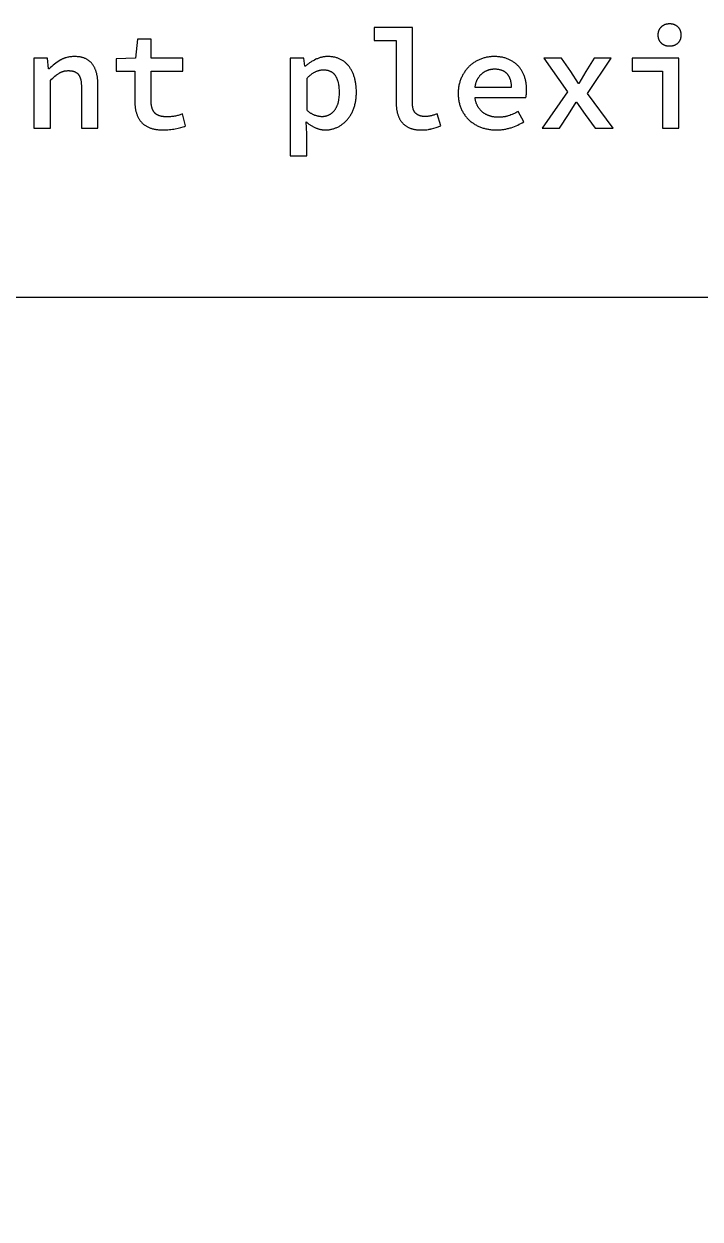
# Model space of a CAD drawing. Extents: x -364 to 3236, y -471 to 545.
# Drawn here: x 1441 to 1729, y 37 to 545 of the extents above; entities that cross this region are included whole.
import ezdxf

# ---------------------------------------------------------------- set-up
doc = ezdxf.new("R2010")
doc.units = 0
doc.layers.add('LIVELLO_03', color=3, linetype='CONTINUOUS')

msp = doc.modelspace()

# ---------------------------------------------------------------- linework, layer by layer
at = {"layer": 'LIVELLO_03'}
for points in [[(1606.21, 511.43), (1606.21, 543.74), (1589.85, 543.74), (1589.85, 538.22), (1599.24, 538.22), (1599.24, 511.8), (1599.25, 511.12), (1599.28, 510.46), (1599.34, 509.82), (1599.37, 509.5), (1599.41, 509.19), (1599.45, 508.89), (1599.5, 508.59), (1599.56, 508.3), (1599.62, 508.01), (1599.68, 507.73), (1599.75, 507.45), (1599.83, 507.17), (1599.91, 506.9), (1599.99, 506.64), (1600.09, 506.38), (1600.18, 506.12), (1600.28, 505.87), (1600.39, 505.63), (1600.5, 505.39), (1600.62, 505.15), (1600.74, 504.92), (1600.87, 504.7), (1601, 504.47), (1601.14, 504.26), (1601.28, 504.05), (1601.43, 503.84), (1601.59, 503.64), (1601.74, 503.44), (1601.91, 503.25), (1602.08, 503.06), (1602.25, 502.88), (1602.43, 502.71), (1602.62, 502.54), (1602.81, 502.38), (1603, 502.22), (1603.2, 502.07), (1603.41, 501.92), (1603.62, 501.79), (1603.83, 501.65), (1604.05, 501.53), (1604.28, 501.4), (1604.51, 501.29), (1604.74, 501.18), (1604.98, 501.08), (1605.23, 500.98), (1605.48, 500.89), (1605.73, 500.8), (1605.99, 500.72), (1606.26, 500.65), (1606.53, 500.58), (1606.81, 500.52), (1607.09, 500.46), (1607.37, 500.41), (1607.67, 500.37), (1607.96, 500.33), (1608.26, 500.29), (1608.57, 500.27), (1608.88, 500.25), (1609.2, 500.23), (1609.52, 500.22), (1609.85, 500.22), (1610.49, 500.23), (1611.1, 500.25), (1611.7, 500.29), (1612.26, 500.34), (1612.81, 500.41), (1613.07, 500.45), (1613.33, 500.49), (1613.58, 500.54), (1613.83, 500.59), (1614.07, 500.65), (1614.3, 500.71), (1615.24, 500.96), (1616.22, 501.25), (1618.27, 501.92), (1616.64, 507.07), (1615.92, 506.8), (1615.57, 506.68), (1615.23, 506.56), (1614.89, 506.46), (1614.56, 506.37), (1614.23, 506.28), (1613.91, 506.21), (1613.59, 506.14), (1613.28, 506.08), (1612.98, 506.03), (1612.68, 505.99), (1612.39, 505.96), (1612.1, 505.94), (1611.82, 505.92), (1611.55, 505.92), (1611.26, 505.92), (1611.12, 505.93), (1610.98, 505.94), (1610.84, 505.95), (1610.71, 505.96), (1610.58, 505.98), (1610.44, 505.99), (1610.31, 506.02), (1610.18, 506.04), (1610.06, 506.06), (1609.93, 506.09), (1609.8, 506.12), (1609.68, 506.16), (1609.56, 506.19), (1609.44, 506.23), (1609.32, 506.27), (1609.2, 506.31), (1609.09, 506.36), (1608.97, 506.4), (1608.86, 506.45), (1608.75, 506.5), (1608.64, 506.56), (1608.53, 506.62), (1608.43, 506.68), (1608.32, 506.74), (1608.22, 506.8), (1608.12, 506.87), (1608.02, 506.94), (1607.92, 507.01), (1607.82, 507.08), (1607.73, 507.16), (1607.68, 507.2), (1607.63, 507.24), (1607.59, 507.28), (1607.54, 507.32), (1607.5, 507.36), (1607.46, 507.41), (1607.41, 507.45), (1607.37, 507.5), (1607.33, 507.54), (1607.29, 507.59), (1607.25, 507.64), (1607.21, 507.69), (1607.17, 507.74), (1607.14, 507.79), (1607.1, 507.84), (1607.06, 507.89), (1606.99, 508), (1606.93, 508.11), (1606.86, 508.23), (1606.8, 508.34), (1606.75, 508.46), (1606.69, 508.59), (1606.64, 508.72), (1606.59, 508.85), (1606.54, 508.98), (1606.5, 509.12), (1606.46, 509.27), (1606.43, 509.41), (1606.39, 509.56), (1606.36, 509.71), (1606.33, 509.87), (1606.31, 510.03), (1606.28, 510.19), (1606.27, 510.36), (1606.25, 510.53), (1606.24, 510.7), (1606.23, 510.88), (1606.22, 511.06)], [(1715.61, 535.92), (1715.74, 535.92), (1715.88, 535.92), (1716.01, 535.93), (1716.14, 535.94), (1716.27, 535.95), (1716.4, 535.96), (1716.52, 535.98), (1716.65, 536), (1716.77, 536.02), (1716.89, 536.04), (1717.01, 536.07), (1717.13, 536.1), (1717.25, 536.13), (1717.36, 536.16), (1717.48, 536.2), (1717.59, 536.24), (1717.7, 536.28), (1717.81, 536.32), (1717.92, 536.37), (1718.03, 536.41), (1718.13, 536.47), (1718.23, 536.52), (1718.34, 536.57), (1718.44, 536.63), (1718.53, 536.69), (1718.63, 536.76), (1718.73, 536.82), (1718.82, 536.89), (1718.91, 536.96), (1719, 537.04), (1719.09, 537.11), (1719.18, 537.19), (1719.27, 537.27), (1719.35, 537.35), (1719.43, 537.44), (1719.51, 537.52), (1719.58, 537.61), (1719.66, 537.7), (1719.72, 537.79), (1719.79, 537.88), (1719.86, 537.97), (1719.92, 538.07), (1719.98, 538.17), (1720.03, 538.26), (1720.08, 538.36), (1720.13, 538.47), (1720.18, 538.57), (1720.23, 538.67), (1720.27, 538.78), (1720.31, 538.89), (1720.35, 539), (1720.38, 539.11), (1720.41, 539.23), (1720.44, 539.34), (1720.47, 539.46), (1720.49, 539.58), (1720.51, 539.7), (1720.53, 539.82), (1720.54, 539.94), (1720.55, 540.07), (1720.56, 540.19), (1720.57, 540.32), (1720.57, 540.45), (1720.58, 540.58), (1720.57, 540.72), (1720.57, 540.85), (1720.56, 540.97), (1720.55, 541.1), (1720.54, 541.23), (1720.53, 541.35), (1720.51, 541.47), (1720.49, 541.59), (1720.47, 541.71), (1720.44, 541.83), (1720.41, 541.95), (1720.38, 542.06), (1720.35, 542.17), (1720.31, 542.28), (1720.27, 542.39), (1720.23, 542.5), (1720.18, 542.61), (1720.13, 542.71), (1720.08, 542.81), (1720.03, 542.92), (1719.98, 543.02), (1719.92, 543.11), (1719.86, 543.21), (1719.79, 543.31), (1719.72, 543.4), (1719.66, 543.49), (1719.58, 543.58), (1719.51, 543.67), (1719.43, 543.76), (1719.35, 543.84), (1719.27, 543.93), (1719.18, 544.01), (1719.09, 544.09), (1719, 544.17), (1718.91, 544.24), (1718.82, 544.31), (1718.73, 544.38), (1718.63, 544.45), (1718.53, 544.52), (1718.44, 544.58), (1718.34, 544.64), (1718.23, 544.7), (1718.13, 544.75), (1718.03, 544.8), (1717.92, 544.85), (1717.81, 544.9), (1717.7, 544.94), (1717.59, 544.99), (1717.48, 545.02), (1717.36, 545.06), (1717.25, 545.1), (1717.13, 545.13), (1717.01, 545.16), (1716.89, 545.18), (1716.77, 545.21), (1716.65, 545.23), (1716.52, 545.25), (1716.4, 545.27), (1716.27, 545.28), (1716.14, 545.29), (1716.01, 545.3), (1715.88, 545.31), (1715.74, 545.31), (1715.61, 545.31), (1715.47, 545.31), (1715.34, 545.31), (1715.21, 545.3), (1715.09, 545.29), (1714.96, 545.28), (1714.83, 545.27), (1714.71, 545.25), (1714.59, 545.23), (1714.47, 545.21), (1714.35, 545.18), (1714.23, 545.16), (1714.11, 545.13), (1714, 545.1), (1713.88, 545.06), (1713.77, 545.02), (1713.66, 544.99), (1713.55, 544.94), (1713.44, 544.9), (1713.33, 544.85), (1713.23, 544.8), (1713.12, 544.75), (1713.02, 544.7), (1712.92, 544.64), (1712.82, 544.58), (1712.72, 544.52), (1712.62, 544.45), (1712.52, 544.38), (1712.43, 544.31), (1712.33, 544.24), (1712.24, 544.17), (1712.15, 544.09), (1712.06, 544.01), (1711.97, 543.93), (1711.89, 543.84), (1711.81, 543.76), (1711.73, 543.67), (1711.65, 543.58), (1711.58, 543.49), (1711.51, 543.4), (1711.44, 543.31), (1711.37, 543.21), (1711.31, 543.11), (1711.25, 543.02), (1711.19, 542.92), (1711.14, 542.81), (1711.09, 542.71), (1711.04, 542.61), (1710.99, 542.5), (1710.95, 542.39), (1710.91, 542.28), (1710.87, 542.17), (1710.84, 542.06), (1710.8, 541.95), (1710.78, 541.83), (1710.75, 541.71), (1710.73, 541.59), (1710.7, 541.47), (1710.69, 541.35), (1710.67, 541.23), (1710.66, 541.1), (1710.65, 540.97), (1710.64, 540.85), (1710.64, 540.72), (1710.64, 540.58), (1710.64, 540.45), (1710.64, 540.32), (1710.65, 540.19), (1710.66, 540.07), (1710.67, 539.94), (1710.69, 539.82), (1710.7, 539.7), (1710.73, 539.58), (1710.75, 539.46), (1710.78, 539.34), (1710.8, 539.23), (1710.84, 539.11), (1710.87, 539), (1710.91, 538.89), (1710.95, 538.78), (1710.99, 538.67), (1711.04, 538.57), (1711.09, 538.47), (1711.14, 538.36), (1711.19, 538.26), (1711.25, 538.17), (1711.31, 538.07), (1711.37, 537.97), (1711.44, 537.88), (1711.51, 537.79), (1711.58, 537.7), (1711.65, 537.61), (1711.73, 537.52), (1711.81, 537.44), (1711.89, 537.35), (1711.97, 537.27), (1712.06, 537.19), (1712.15, 537.11), (1712.24, 537.04), (1712.33, 536.96), (1712.43, 536.89), (1712.52, 536.82), (1712.62, 536.76), (1712.72, 536.69), (1712.82, 536.63), (1712.92, 536.57), (1713.02, 536.52), (1713.12, 536.47), (1713.23, 536.41), (1713.33, 536.37), (1713.44, 536.32), (1713.55, 536.28), (1713.66, 536.24), (1713.77, 536.2), (1713.88, 536.16), (1714, 536.13), (1714.11, 536.1), (1714.23, 536.07), (1714.35, 536.04), (1714.47, 536.02), (1714.59, 536), (1714.71, 535.98), (1714.83, 535.96), (1714.96, 535.95), (1715.09, 535.94), (1715.21, 535.93), (1715.34, 535.92), (1715.47, 535.92)], [(1494.94, 512.95), (1494.94, 525.19), (1508.45, 525.19), (1508.45, 530.71), (1494.94, 530.71), (1494.94, 538.83), (1489.18, 538.83), (1488.27, 530.71), (1480.03, 530.4), (1480.03, 525.19), (1487.97, 525.19), (1487.97, 512.95), (1487.98, 512.24), (1488.01, 511.55), (1488.06, 510.88), (1488.13, 510.22), (1488.22, 509.58), (1488.33, 508.95), (1488.39, 508.64), (1488.46, 508.33), (1488.53, 508.03), (1488.61, 507.74), (1488.69, 507.44), (1488.78, 507.16), (1488.87, 506.87), (1488.97, 506.6), (1489.08, 506.33), (1489.19, 506.06), (1489.31, 505.8), (1489.44, 505.55), (1489.57, 505.3), (1489.71, 505.05), (1489.85, 504.81), (1490, 504.58), (1490.16, 504.35), (1490.32, 504.13), (1490.49, 503.92), (1490.67, 503.71), (1490.85, 503.5), (1491.04, 503.3), (1491.23, 503.11), (1491.43, 502.92), (1491.64, 502.74), (1491.86, 502.56), (1492.08, 502.39), (1492.31, 502.23), (1492.55, 502.07), (1492.79, 501.92), (1493.04, 501.77), (1493.3, 501.63), (1493.56, 501.5), (1493.83, 501.37), (1494.11, 501.25), (1494.39, 501.13), (1494.69, 501.02), (1494.99, 500.92), (1495.3, 500.82), (1495.61, 500.73), (1495.94, 500.65), (1496.27, 500.58), (1496.62, 500.51), (1496.97, 500.45), (1497.33, 500.39), (1497.7, 500.35), (1498.08, 500.31), (1498.46, 500.28), (1498.86, 500.25), (1499.26, 500.23), (1500.09, 500.22), (1500.77, 500.23), (1501.44, 500.25), (1502.1, 500.29), (1502.75, 500.35), (1503.39, 500.42), (1504.03, 500.51), (1504.65, 500.61), (1505.27, 500.74), (1506.47, 501), (1507.6, 501.29), (1508.66, 501.59), (1509.17, 501.75), (1509.67, 501.92), (1508.39, 507.01), (1508.03, 506.88), (1507.66, 506.75), (1507.28, 506.63), (1506.9, 506.52), (1506.52, 506.41), (1506.13, 506.31), (1505.73, 506.22), (1505.33, 506.13), (1504.93, 506.05), (1504.51, 505.98), (1504.08, 505.93), (1503.64, 505.88), (1503.2, 505.84), (1502.74, 505.82), (1502.27, 505.8), (1501.79, 505.8), (1501.32, 505.8), (1500.87, 505.82), (1500.44, 505.86), (1500.23, 505.88), (1500.02, 505.9), (1499.82, 505.93), (1499.63, 505.96), (1499.43, 506), (1499.25, 506.04), (1499.07, 506.08), (1498.89, 506.13), (1498.71, 506.18), (1498.55, 506.23), (1498.38, 506.28), (1498.22, 506.34), (1498.07, 506.4), (1497.91, 506.47), (1497.77, 506.54), (1497.63, 506.61), (1497.49, 506.69), (1497.36, 506.77), (1497.23, 506.85), (1497.16, 506.89), (1497.1, 506.94), (1497.04, 506.98), (1496.98, 507.03), (1496.93, 507.07), (1496.87, 507.12), (1496.81, 507.17), (1496.76, 507.21), (1496.71, 507.26), (1496.65, 507.31), (1496.6, 507.37), (1496.55, 507.42), (1496.5, 507.47), (1496.45, 507.52), (1496.36, 507.63), (1496.27, 507.75), (1496.18, 507.86), (1496.1, 507.99), (1496.02, 508.11), (1495.94, 508.24), (1495.86, 508.37), (1495.79, 508.51), (1495.72, 508.65), (1495.66, 508.8), (1495.59, 508.94), (1495.53, 509.1), (1495.47, 509.25), (1495.42, 509.41), (1495.37, 509.58), (1495.32, 509.74), (1495.27, 509.91), (1495.23, 510.09), (1495.19, 510.27), (1495.15, 510.45), (1495.12, 510.64), (1495.09, 510.83), (1495.03, 511.22), (1494.99, 511.63), (1494.96, 512.05), (1494.95, 512.49)], [(1451.61, 526.22), (1451.36, 526.22), (1450.82, 530.71), (1445.06, 530.71), (1445.06, 500.95), (1452.09, 500.95), (1452.09, 521.25), (1452.6, 521.76), (1453.1, 522.24), (1453.59, 522.69), (1454.06, 523.1), (1454.52, 523.48), (1454.75, 523.65), (1454.98, 523.82), (1455.2, 523.98), (1455.42, 524.13), (1455.63, 524.27), (1455.85, 524.4), (1455.95, 524.47), (1456.06, 524.53), (1456.17, 524.59), (1456.28, 524.64), (1456.39, 524.7), (1456.5, 524.75), (1456.61, 524.8), (1456.73, 524.85), (1456.84, 524.9), (1456.96, 524.95), (1457.07, 524.99), (1457.19, 525.03), (1457.31, 525.07), (1457.43, 525.11), (1457.55, 525.14), (1457.67, 525.17), (1457.91, 525.24), (1458.16, 525.29), (1458.41, 525.33), (1458.67, 525.37), (1458.93, 525.4), (1459.19, 525.42), (1459.46, 525.43), (1459.73, 525.43), (1459.92, 525.43), (1460.11, 525.43), (1460.29, 525.42), (1460.47, 525.41), (1460.65, 525.39), (1460.82, 525.37), (1460.99, 525.35), (1461.16, 525.33), (1461.32, 525.3), (1461.48, 525.27), (1461.63, 525.24), (1461.79, 525.2), (1461.93, 525.16), (1462.08, 525.11), (1462.22, 525.07), (1462.36, 525.02), (1462.49, 524.96), (1462.62, 524.91), (1462.75, 524.84), (1462.87, 524.78), (1462.99, 524.71), (1463.1, 524.64), (1463.16, 524.61), (1463.22, 524.57), (1463.27, 524.53), (1463.32, 524.49), (1463.38, 524.46), (1463.43, 524.42), (1463.48, 524.37), (1463.53, 524.33), (1463.58, 524.29), (1463.63, 524.25), (1463.67, 524.2), (1463.72, 524.16), (1463.77, 524.11), (1463.81, 524.06), (1463.86, 524.02), (1463.9, 523.97), (1463.94, 523.92), (1463.98, 523.87), (1464.02, 523.82), (1464.06, 523.77), (1464.14, 523.66), (1464.21, 523.55), (1464.28, 523.44), (1464.35, 523.32), (1464.42, 523.2), (1464.48, 523.07), (1464.54, 522.94), (1464.6, 522.81), (1464.66, 522.67), (1464.72, 522.53), (1464.77, 522.39), (1464.82, 522.24), (1464.86, 522.09), (1464.91, 521.93), (1464.95, 521.77), (1464.99, 521.61), (1465.03, 521.44), (1465.07, 521.27), (1465.13, 520.91), (1465.18, 520.54), (1465.23, 520.16), (1465.26, 519.76), (1465.28, 519.34), (1465.3, 518.91), (1465.3, 518.46), (1465.3, 500.95), (1472.33, 500.95), (1472.33, 519.37), (1472.32, 520.09), (1472.3, 520.78), (1472.25, 521.46), (1472.18, 522.11), (1472.1, 522.74), (1472.05, 523.05), (1471.99, 523.36), (1471.93, 523.65), (1471.87, 523.95), (1471.8, 524.23), (1471.73, 524.52), (1471.65, 524.79), (1471.57, 525.06), (1471.48, 525.33), (1471.39, 525.59), (1471.29, 525.85), (1471.19, 526.1), (1471.08, 526.34), (1470.97, 526.58), (1470.85, 526.82), (1470.73, 527.05), (1470.61, 527.27), (1470.48, 527.49), (1470.34, 527.7), (1470.2, 527.91), (1470.06, 528.11), (1469.91, 528.31), (1469.75, 528.5), (1469.6, 528.69), (1469.43, 528.87), (1469.26, 529.04), (1469.08, 529.21), (1468.9, 529.37), (1468.72, 529.53), (1468.53, 529.68), (1468.33, 529.82), (1468.13, 529.96), (1467.92, 530.09), (1467.71, 530.21), (1467.49, 530.33), (1467.27, 530.44), (1467.04, 530.55), (1466.8, 530.65), (1466.56, 530.75), (1466.32, 530.83), (1466.07, 530.92), (1465.81, 530.99), (1465.55, 531.06), (1465.29, 531.13), (1465.02, 531.19), (1464.74, 531.24), (1464.46, 531.28), (1464.17, 531.32), (1463.88, 531.36), (1463.58, 531.38), (1463.28, 531.4), (1462.97, 531.42), (1462.65, 531.43), (1462.33, 531.43), (1461.9, 531.43), (1461.48, 531.41), (1461.07, 531.38), (1460.66, 531.34), (1460.26, 531.28), (1459.87, 531.22), (1459.48, 531.14), (1459.1, 531.05), (1458.72, 530.94), (1458.54, 530.89), (1458.36, 530.83), (1458.18, 530.77), (1458, 530.7), (1457.82, 530.63), (1457.65, 530.56), (1457.47, 530.49), (1457.3, 530.41), (1457.13, 530.33), (1456.96, 530.25), (1456.79, 530.16), (1456.63, 530.07), (1456.46, 529.98), (1456.3, 529.89), (1455.67, 529.49), (1455.04, 529.08), (1454.43, 528.65), (1453.84, 528.2), (1453.26, 527.73), (1452.69, 527.24), (1452.14, 526.74)], [(1560.64, 527.31), (1560.45, 527.31), (1559.91, 530.71), (1554.15, 530.71), (1554.15, 489.19), (1561.18, 489.19), (1561.18, 498.52), (1560.94, 503.74), (1561.17, 503.53), (1561.4, 503.32), (1561.63, 503.13), (1561.87, 502.94), (1562.11, 502.75), (1562.35, 502.57), (1562.59, 502.4), (1562.84, 502.24), (1563.09, 502.08), (1563.34, 501.92), (1563.6, 501.77), (1563.85, 501.63), (1564.11, 501.5), (1564.38, 501.37), (1564.64, 501.25), (1564.91, 501.13), (1565.18, 501.02), (1565.45, 500.92), (1565.71, 500.82), (1565.98, 500.73), (1566.24, 500.65), (1566.51, 500.58), (1566.77, 500.51), (1567.04, 500.45), (1567.3, 500.39), (1567.56, 500.35), (1567.82, 500.31), (1568.09, 500.28), (1568.35, 500.25), (1568.6, 500.23), (1568.86, 500.22), (1569.12, 500.22), (1569.44, 500.22), (1569.76, 500.24), (1570.07, 500.26), (1570.38, 500.29), (1570.7, 500.33), (1571.01, 500.37), (1571.32, 500.43), (1571.63, 500.49), (1571.94, 500.57), (1572.24, 500.65), (1572.55, 500.74), (1572.85, 500.83), (1573.16, 500.94), (1573.46, 501.06), (1573.76, 501.18), (1574.06, 501.31), (1574.36, 501.45), (1574.65, 501.6), (1574.94, 501.75), (1575.22, 501.92), (1575.5, 502.08), (1575.78, 502.26), (1576.05, 502.45), (1576.32, 502.64), (1576.58, 502.84), (1576.84, 503.04), (1577.09, 503.26), (1577.34, 503.48), (1577.59, 503.7), (1577.83, 503.94), (1578.07, 504.18), (1578.3, 504.43), (1578.53, 504.69), (1578.75, 504.96), (1578.97, 505.23), (1579.18, 505.51), (1579.38, 505.8), (1579.58, 506.09), (1579.78, 506.39), (1579.96, 506.71), (1580.14, 507.02), (1580.32, 507.35), (1580.49, 507.68), (1580.65, 508.02), (1580.81, 508.37), (1580.96, 508.73), (1581.1, 509.09), (1581.24, 509.46), (1581.37, 509.84), (1581.5, 510.23), (1581.61, 510.62), (1581.72, 511.01), (1581.82, 511.42), (1581.91, 511.83), (1581.99, 512.24), (1582.06, 512.67), (1582.12, 513.1), (1582.18, 513.53), (1582.23, 513.97), (1582.26, 514.42), (1582.29, 514.88), (1582.32, 515.34), (1582.33, 515.81), (1582.33, 516.28), (1582.32, 517.13), (1582.28, 517.97), (1582.22, 518.78), (1582.13, 519.57), (1582.07, 519.96), (1582.01, 520.34), (1581.95, 520.72), (1581.87, 521.09), (1581.79, 521.45), (1581.71, 521.82), (1581.61, 522.17), (1581.51, 522.52), (1581.41, 522.87), (1581.3, 523.21), (1581.18, 523.54), (1581.06, 523.87), (1580.93, 524.19), (1580.8, 524.5), (1580.66, 524.81), (1580.51, 525.11), (1580.36, 525.41), (1580.21, 525.7), (1580.05, 525.98), (1579.88, 526.26), (1579.71, 526.53), (1579.53, 526.8), (1579.34, 527.06), (1579.15, 527.31), (1578.96, 527.56), (1578.75, 527.8), (1578.55, 528.03), (1578.33, 528.25), (1578.11, 528.47), (1577.89, 528.68), (1577.66, 528.88), (1577.42, 529.08), (1577.18, 529.26), (1576.94, 529.44), (1576.68, 529.62), (1576.42, 529.78), (1576.16, 529.94), (1575.89, 530.09), (1575.61, 530.24), (1575.33, 530.37), (1575.05, 530.5), (1574.76, 530.62), (1574.46, 530.73), (1574.16, 530.84), (1573.85, 530.93), (1573.54, 531.02), (1573.22, 531.1), (1572.9, 531.17), (1572.57, 531.23), (1572.24, 531.28), (1571.91, 531.33), (1571.57, 531.37), (1571.22, 531.4), (1570.87, 531.42), (1570.51, 531.43), (1570.15, 531.43), (1569.83, 531.43), (1569.52, 531.41), (1569.2, 531.39), (1568.88, 531.36), (1568.56, 531.32), (1568.25, 531.27), (1567.93, 531.21), (1567.61, 531.14), (1567.3, 531.06), (1566.98, 530.97), (1566.67, 530.87), (1566.35, 530.77), (1566.03, 530.65), (1565.72, 530.53), (1565.41, 530.39), (1565.09, 530.25), (1564.47, 529.95), (1564.17, 529.79), (1563.87, 529.62), (1563.57, 529.46), (1563.29, 529.28), (1563, 529.11), (1562.72, 528.92), (1562.44, 528.74), (1562.17, 528.55), (1561.9, 528.35), (1561.64, 528.15), (1561.38, 527.95), (1561.13, 527.74), (1560.88, 527.53)], [(1625.67, 515.8), (1625.67, 515.34), (1625.69, 514.88), (1625.71, 514.44), (1625.75, 514), (1625.79, 513.57), (1625.85, 513.14), (1625.91, 512.72), (1625.98, 512.3), (1626.07, 511.9), (1626.16, 511.49), (1626.27, 511.1), (1626.38, 510.71), (1626.51, 510.33), (1626.64, 509.95), (1626.79, 509.58), (1626.94, 509.22), (1627.1, 508.86), (1627.27, 508.51), (1627.45, 508.17), (1627.63, 507.84), (1627.82, 507.51), (1628.02, 507.18), (1628.23, 506.87), (1628.44, 506.56), (1628.66, 506.26), (1628.89, 505.97), (1629.12, 505.68), (1629.36, 505.4), (1629.61, 505.12), (1629.86, 504.86), (1630.12, 504.59), (1630.39, 504.34), (1630.67, 504.1), (1630.95, 503.86), (1631.24, 503.62), (1631.53, 503.4), (1631.83, 503.18), (1632.14, 502.97), (1632.45, 502.77), (1632.77, 502.58), (1633.1, 502.39), (1633.43, 502.21), (1633.77, 502.04), (1634.11, 501.87), (1634.46, 501.71), (1634.82, 501.56), (1635.18, 501.42), (1635.55, 501.28), (1635.92, 501.15), (1636.29, 501.03), (1636.67, 500.92), (1637.06, 500.82), (1637.44, 500.72), (1637.83, 500.63), (1638.22, 500.56), (1638.62, 500.49), (1639.02, 500.42), (1639.42, 500.37), (1639.83, 500.32), (1640.24, 500.29), (1640.65, 500.26), (1641.07, 500.24), (1641.49, 500.22), (1641.91, 500.22), (1642.32, 500.22), (1642.72, 500.24), (1643.13, 500.25), (1643.53, 500.28), (1643.92, 500.31), (1644.32, 500.36), (1644.71, 500.41), (1645.11, 500.46), (1645.49, 500.53), (1645.88, 500.6), (1646.27, 500.68), (1646.65, 500.77), (1647.03, 500.86), (1647.4, 500.96), (1647.78, 501.07), (1648.15, 501.19), (1648.89, 501.44), (1649.6, 501.71), (1650.3, 501.99), (1650.98, 502.3), (1651.65, 502.62), (1652.3, 502.95), (1652.93, 503.3), (1653.55, 503.67), (1651.18, 508.04), (1650.67, 507.76), (1650.16, 507.49), (1649.64, 507.25), (1649.14, 507.02), (1648.63, 506.8), (1648.12, 506.6), (1647.62, 506.42), (1647.12, 506.25), (1646.87, 506.17), (1646.62, 506.1), (1646.36, 506.03), (1646.1, 505.97), (1645.84, 505.91), (1645.58, 505.86), (1645.31, 505.82), (1645.05, 505.77), (1644.78, 505.74), (1644.5, 505.7), (1644.23, 505.68), (1643.95, 505.65), (1643.67, 505.64), (1643.39, 505.62), (1643.1, 505.62), (1642.82, 505.61), (1642.32, 505.62), (1642.07, 505.63), (1641.82, 505.65), (1641.58, 505.67), (1641.34, 505.69), (1641.11, 505.72), (1640.87, 505.75), (1640.64, 505.79), (1640.41, 505.83), (1640.18, 505.87), (1639.96, 505.92), (1639.74, 505.97), (1639.52, 506.03), (1639.3, 506.09), (1639.09, 506.16), (1638.88, 506.23), (1638.67, 506.3), (1638.47, 506.38), (1638.26, 506.47), (1638.06, 506.55), (1637.86, 506.65), (1637.67, 506.74), (1637.48, 506.84), (1637.29, 506.95), (1637.1, 507.05), (1636.91, 507.17), (1636.73, 507.28), (1636.55, 507.41), (1636.38, 507.53), (1636.2, 507.66), (1636.03, 507.8), (1635.86, 507.93), (1635.7, 508.08), (1635.54, 508.22), (1635.38, 508.37), (1635.23, 508.52), (1635.09, 508.68), (1634.94, 508.84), (1634.81, 509), (1634.67, 509.17), (1634.54, 509.34), (1634.42, 509.52), (1634.3, 509.7), (1634.18, 509.88), (1634.07, 510.06), (1633.97, 510.25), (1633.86, 510.45), (1633.77, 510.64), (1633.67, 510.84), (1633.58, 511.05), (1633.5, 511.26), (1633.42, 511.47), (1633.34, 511.68), (1633.27, 511.9), (1633.2, 512.13), (1633.14, 512.35), (1633.08, 512.58), (1633.02, 512.82), (1632.97, 513.05), (1632.93, 513.29), (1632.89, 513.54), (1632.85, 513.79), (1632.82, 514.04), (1654.45, 514.04), (1654.48, 514.18), (1654.51, 514.33), (1654.57, 514.66), (1654.62, 515.03), (1654.67, 515.43), (1654.71, 515.87), (1654.73, 516.33), (1654.75, 516.81), (1654.76, 517.31), (1654.75, 517.7), (1654.74, 518.08), (1654.73, 518.45), (1654.7, 518.83), (1654.67, 519.2), (1654.63, 519.56), (1654.58, 519.92), (1654.53, 520.28), (1654.47, 520.63), (1654.4, 520.99), (1654.33, 521.33), (1654.25, 521.67), (1654.16, 522.01), (1654.06, 522.35), (1653.96, 522.68), (1653.85, 523.01), (1653.73, 523.33), (1653.61, 523.65), (1653.48, 523.96), (1653.34, 524.26), (1653.2, 524.56), (1653.05, 524.86), (1652.89, 525.14), (1652.73, 525.42), (1652.56, 525.7), (1652.38, 525.97), (1652.2, 526.23), (1652.01, 526.49), (1651.81, 526.74), (1651.61, 526.99), (1651.4, 527.23), (1651.18, 527.46), (1650.96, 527.69), (1650.73, 527.91), (1650.49, 528.13), (1650.25, 528.34), (1650, 528.54), (1649.75, 528.74), (1649.49, 528.93), (1649.22, 529.11), (1648.95, 529.29), (1648.67, 529.47), (1648.38, 529.63), (1648.09, 529.79), (1647.79, 529.95), (1647.48, 530.09), (1647.17, 530.24), (1646.85, 530.37), (1646.52, 530.5), (1646.19, 530.62), (1645.86, 530.73), (1645.51, 530.84), (1645.16, 530.93), (1644.81, 531.02), (1644.45, 531.1), (1644.08, 531.17), (1643.71, 531.23), (1643.33, 531.28), (1642.95, 531.33), (1642.56, 531.37), (1642.16, 531.4), (1641.76, 531.42), (1641.35, 531.43), (1640.94, 531.43), (1640.58, 531.43), (1640.21, 531.42), (1639.85, 531.4), (1639.49, 531.37), (1639.14, 531.33), (1638.78, 531.28), (1638.42, 531.23), (1638.07, 531.17), (1637.71, 531.1), (1637.36, 531.02), (1637.01, 530.93), (1636.66, 530.84), (1636.31, 530.73), (1635.96, 530.62), (1635.62, 530.5), (1635.27, 530.37), (1634.93, 530.24), (1634.59, 530.09), (1634.26, 529.94), (1633.93, 529.78), (1633.61, 529.61), (1633.29, 529.44), (1632.98, 529.26), (1632.67, 529.07), (1632.37, 528.87), (1632.07, 528.67), (1631.78, 528.46), (1631.49, 528.24), (1631.21, 528.01), (1630.93, 527.77), (1630.66, 527.53), (1630.39, 527.28), (1630.13, 527.02), (1629.88, 526.76), (1629.63, 526.49), (1629.38, 526.21), (1629.15, 525.93), (1628.92, 525.63), (1628.69, 525.34), (1628.48, 525.03), (1628.27, 524.72), (1628.06, 524.4), (1627.86, 524.07), (1627.67, 523.74), (1627.49, 523.4), (1627.31, 523.05), (1627.14, 522.7), (1626.97, 522.34), (1626.81, 521.97), (1626.66, 521.6), (1626.53, 521.22), (1626.4, 520.84), (1626.28, 520.45), (1626.18, 520.06), (1626.08, 519.66), (1625.99, 519.25), (1625.92, 518.84), (1625.85, 518.42), (1625.79, 518), (1625.75, 517.57), (1625.71, 517.13), (1625.69, 516.69), (1625.67, 516.25)], [(1673.55, 525.07), (1669.67, 530.71), (1662.09, 530.71), (1672.15, 516.4), (1661.36, 500.95), (1668.7, 500.95), (1672.58, 506.77), (1675.79, 512.1), (1676.03, 512.1), (1679.67, 506.83), (1683.97, 500.95), (1691.55, 500.95), (1680.7, 515.67), (1690.82, 530.71), (1683.48, 530.71), (1679.97, 525.13), (1677.06, 519.98), (1676.82, 519.98)], [(1699.73, 530.71), (1699.73, 525.19), (1712.64, 525.19), (1712.64, 500.95), (1719.61, 500.95), (1719.61, 530.71)], [(1561.18, 508.71), (1561.39, 508.52), (1561.59, 508.34), (1561.8, 508.17), (1562.01, 508), (1562.21, 507.85), (1562.42, 507.7), (1562.63, 507.55), (1562.84, 507.42), (1563.05, 507.29), (1563.26, 507.17), (1563.47, 507.05), (1563.69, 506.94), (1563.9, 506.84), (1564.11, 506.75), (1564.33, 506.66), (1564.55, 506.58), (1564.97, 506.44), (1565.18, 506.38), (1565.39, 506.32), (1565.59, 506.26), (1565.79, 506.21), (1565.99, 506.17), (1566.19, 506.13), (1566.38, 506.09), (1566.57, 506.06), (1566.76, 506.04), (1566.95, 506.02), (1567.13, 506), (1567.31, 505.99), (1567.49, 505.98), (1567.67, 505.98), (1567.87, 505.98), (1568.06, 505.99), (1568.26, 506), (1568.45, 506.02), (1568.64, 506.04), (1568.83, 506.07), (1569.02, 506.1), (1569.2, 506.14), (1569.39, 506.18), (1569.57, 506.23), (1569.75, 506.28), (1569.92, 506.34), (1570.1, 506.4), (1570.27, 506.47), (1570.44, 506.54), (1570.61, 506.62), (1570.77, 506.7), (1570.93, 506.79), (1571.1, 506.89), (1571.26, 506.98), (1571.41, 507.09), (1571.57, 507.2), (1571.72, 507.31), (1571.87, 507.43), (1572.02, 507.55), (1572.17, 507.68), (1572.31, 507.81), (1572.45, 507.95), (1572.59, 508.09), (1572.73, 508.24), (1572.87, 508.4), (1573, 508.55), (1573.13, 508.72), (1573.26, 508.89), (1573.38, 509.06), (1573.5, 509.24), (1573.61, 509.42), (1573.72, 509.61), (1573.83, 509.8), (1573.93, 510), (1574.03, 510.2), (1574.12, 510.41), (1574.21, 510.62), (1574.29, 510.84), (1574.37, 511.06), (1574.45, 511.29), (1574.52, 511.52), (1574.59, 511.76), (1574.65, 512), (1574.72, 512.25), (1574.77, 512.5), (1574.82, 512.76), (1574.87, 513.02), (1574.91, 513.28), (1574.99, 513.83), (1575.05, 514.4), (1575.09, 514.99), (1575.11, 515.59), (1575.12, 516.22), (1575.11, 516.77), (1575.1, 517.31), (1575.06, 517.83), (1575.02, 518.34), (1574.96, 518.83), (1574.89, 519.3), (1574.81, 519.76), (1574.71, 520.21), (1574.66, 520.42), (1574.6, 520.63), (1574.54, 520.84), (1574.48, 521.05), (1574.42, 521.25), (1574.35, 521.44), (1574.28, 521.63), (1574.2, 521.82), (1574.12, 522.01), (1574.04, 522.19), (1573.96, 522.36), (1573.87, 522.54), (1573.78, 522.71), (1573.68, 522.87), (1573.59, 523.03), (1573.48, 523.19), (1573.38, 523.34), (1573.27, 523.49), (1573.16, 523.63), (1573.04, 523.77), (1572.92, 523.91), (1572.8, 524.03), (1572.67, 524.16), (1572.61, 524.22), (1572.54, 524.28), (1572.47, 524.33), (1572.41, 524.39), (1572.34, 524.45), (1572.27, 524.5), (1572.2, 524.55), (1572.12, 524.6), (1572.05, 524.65), (1571.98, 524.7), (1571.83, 524.8), (1571.67, 524.89), (1571.51, 524.97), (1571.35, 525.05), (1571.18, 525.13), (1571.01, 525.2), (1570.84, 525.26), (1570.66, 525.33), (1570.48, 525.38), (1570.29, 525.43), (1570.1, 525.48), (1569.91, 525.52), (1569.71, 525.56), (1569.51, 525.59), (1569.3, 525.61), (1569.09, 525.64), (1568.88, 525.65), (1568.66, 525.67), (1568.44, 525.67), (1568.21, 525.67), (1568, 525.67), (1567.79, 525.66), (1567.57, 525.64), (1567.36, 525.62), (1567.15, 525.59), (1566.93, 525.56), (1566.72, 525.51), (1566.5, 525.46), (1566.28, 525.41), (1566.07, 525.34), (1565.85, 525.27), (1565.63, 525.2), (1565.41, 525.11), (1565.2, 525.03), (1564.98, 524.93), (1564.76, 524.83), (1564.54, 524.72), (1564.32, 524.6), (1564.1, 524.47), (1563.87, 524.34), (1563.65, 524.2), (1563.43, 524.05), (1563.21, 523.89), (1562.98, 523.72), (1562.76, 523.55), (1562.54, 523.36), (1562.31, 523.17), (1562.09, 522.97), (1561.86, 522.77), (1561.64, 522.55), (1561.18, 522.1)], [(1648.33, 518.46), (1648.33, 518.9), (1648.3, 519.33), (1648.29, 519.54), (1648.27, 519.75), (1648.25, 519.95), (1648.22, 520.15), (1648.19, 520.35), (1648.16, 520.54), (1648.12, 520.73), (1648.08, 520.92), (1648.03, 521.11), (1647.99, 521.29), (1647.93, 521.47), (1647.88, 521.64), (1647.82, 521.82), (1647.76, 521.99), (1647.69, 522.15), (1647.62, 522.32), (1647.55, 522.48), (1647.47, 522.63), (1647.39, 522.79), (1647.31, 522.94), (1647.22, 523.09), (1647.13, 523.23), (1647.04, 523.37), (1646.94, 523.51), (1646.84, 523.65), (1646.74, 523.78), (1646.63, 523.91), (1646.51, 524.04), (1646.4, 524.16), (1646.28, 524.28), (1646.16, 524.4), (1646.03, 524.51), (1645.9, 524.61), (1645.77, 524.72), (1645.64, 524.82), (1645.5, 524.91), (1645.35, 525.01), (1645.21, 525.09), (1645.06, 525.18), (1644.9, 525.26), (1644.75, 525.33), (1644.59, 525.41), (1644.42, 525.47), (1644.26, 525.54), (1644.09, 525.6), (1643.91, 525.66), (1643.74, 525.71), (1643.56, 525.76), (1643.37, 525.8), (1643.18, 525.84), (1642.99, 525.88), (1642.8, 525.91), (1642.6, 525.94), (1642.4, 525.97), (1642.2, 525.99), (1641.99, 526.01), (1641.78, 526.02), (1641.56, 526.03), (1641.34, 526.04), (1641.12, 526.04), (1640.93, 526.04), (1640.74, 526.03), (1640.56, 526.02), (1640.37, 526.01), (1640.19, 525.99), (1640, 525.97), (1639.82, 525.95), (1639.64, 525.92), (1639.45, 525.88), (1639.27, 525.85), (1639.09, 525.81), (1638.92, 525.77), (1638.74, 525.72), (1638.56, 525.67), (1638.39, 525.61), (1638.21, 525.55), (1638.04, 525.49), (1637.87, 525.42), (1637.7, 525.35), (1637.53, 525.28), (1637.37, 525.2), (1637.2, 525.12), (1637.04, 525.04), (1636.89, 524.95), (1636.73, 524.85), (1636.58, 524.76), (1636.42, 524.66), (1636.27, 524.55), (1636.13, 524.45), (1635.98, 524.33), (1635.84, 524.22), (1635.7, 524.1), (1635.56, 523.98), (1635.42, 523.85), (1635.29, 523.72), (1635.16, 523.59), (1635.03, 523.45), (1634.9, 523.31), (1634.78, 523.17), (1634.66, 523.02), (1634.54, 522.87), (1634.43, 522.72), (1634.31, 522.57), (1634.2, 522.41), (1634.09, 522.24), (1633.99, 522.08), (1633.89, 521.91), (1633.79, 521.74), (1633.69, 521.56), (1633.6, 521.38), (1633.51, 521.2), (1633.43, 521.01), (1633.35, 520.82), (1633.27, 520.62), (1633.2, 520.42), (1633.14, 520.22), (1633.07, 520.01), (1633.02, 519.8), (1632.96, 519.59), (1632.91, 519.37), (1632.87, 519.15), (1632.83, 518.92), (1632.79, 518.7), (1632.76, 518.46)], [(836.42, -471), (2036.42, -471), (2036.42, 429), (836.42, 429)]]:
    msp.add_lwpolyline(points, close=True, dxfattribs=at)

doc.saveas('drawing.dxf')
